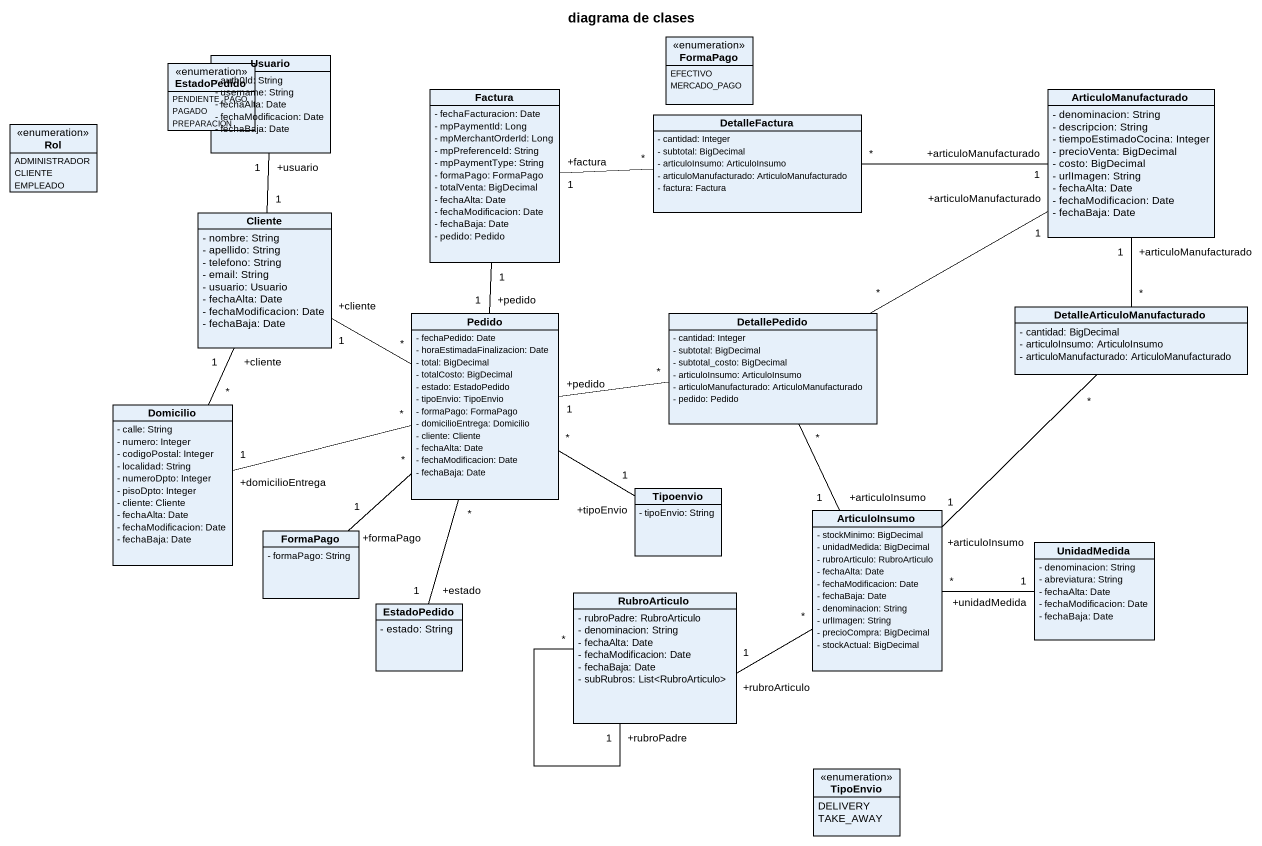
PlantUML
@startuml
title diagrama de clases
hide circle
hide empty members
skinparam classAttributeIconSize 0
enum FormaPago {
  EFECTIVO
  MERCADO_PAGO
}
enum EstadoPedido {
  PENDIENTE_PAGO
  PAGADO
  PREPARACION
}
class Usuario {
  - auth0Id: String
  - username: String
  - fechaAlta: Date
  - fechaModificacion: Date
  - fechaBaja: Date
}
class Factura {
  - fechaFacturacion: Date
  - mpPaymentId: Long
  - mpMerchantOrderId: Long
  - mpPreferenceId: String
  - mpPaymentType: String
  - formaPago: FormaPago
  - totalVenta: BigDecimal
  - fechaAlta: Date
  - fechaModificacion: Date
  - fechaBaja: Date
  - pedido: Pedido
}
class ArticuloManufacturado {
  - denominacion: String
  - descripcion: String
  - tiempoEstimadoCocina: Integer
  - precioVenta: BigDecimal
  - costo: BigDecimal
  - urlImagen: String
  - fechaAlta: Date
  - fechaModificacion: Date
  - fechaBaja: Date
}
enum Rol {
  ADMINISTRADOR
  CLIENTE
  EMPLEADO
}
class DetalleFactura {
  - cantidad: Integer
  - subtotal: BigDecimal
  - articuloInsumo: ArticuloInsumo
  - articuloManufacturado: ArticuloManufacturado
  - factura: Factura
}
class Cliente {
  - nombre: String
  - apellido: String
  - telefono: String
  - email: String
  - usuario: Usuario
  - fechaAlta: Date
  - fechaModificacion: Date
  - fechaBaja: Date
}
class Pedido {
  - fechaPedido: Date
  - horaEstimadaFinalizacion: Date
  - total: BigDecimal
  - totalCosto: BigDecimal
  - estado: EstadoPedido
  - tipoEnvio: TipoEnvio
  - formaPago: FormaPago
  - domicilioEntrega: Domicilio
  - cliente: Cliente
  - fechaAlta: Date
  - fechaModificacion: Date
  - fechaBaja: Date
}
class DetallePedido {
  - cantidad: Integer
  - subtotal: BigDecimal
  - subtotal_costo: BigDecimal
  - articuloInsumo: ArticuloInsumo
  - articuloManufacturado: ArticuloManufacturado
  - pedido: Pedido
}
class DetalleArticuloManufacturado {
  - cantidad: BigDecimal
  - articuloInsumo: ArticuloInsumo
  - articuloManufacturado: ArticuloManufacturado
}
class Domicilio {
  - calle: String
  - numero: Integer
  - codigoPostal: Integer
  - localidad: String
  - numeroDpto: Integer
  - pisoDpto: Integer
  - cliente: Cliente
  - fechaAlta: Date
  - fechaModificacion: Date
  - fechaBaja: Date
}
class Tipoenvio {
  - tipoEnvio: String
}
class "FormaPago" as FormaPago_2 {
  - formaPago: String
}
class ArticuloInsumo {
  - stockMinimo: BigDecimal
  - unidadMedida: BigDecimal
  - rubroArticulo: RubroArticulo
  - fechaAlta: Date
  - fechaModificacion: Date
  - fechaBaja: Date
  - denominacion: String
  - urlImagen: String
  - precioCompra: BigDecimal
  - stockActual: BigDecimal
}
class UnidadMedida {
  - denominacion: String
  - abreviatura: String
  - fechaAlta: Date
  - fechaModificacion: Date
  - fechaBaja: Date
}
class "EstadoPedido" as EstadoPedido_2 {
  - estado: String
}
class RubroArticulo {
  - rubroPadre: RubroArticulo
  - denominacion: String
  - fechaAlta: Date
  - fechaModificacion: Date
  - fechaBaja: Date
  - subRubros: List<RubroArticulo>
}
enum TipoEnvio {
  DELIVERY
  TAKE_AWAY
}
Factura "+factura\n1" -right- "*" DetalleFactura
Factura "1" -- "+pedido\n1" Pedido
ArticuloManufacturado "+articuloManufacturado\n1" -- "*" DetalleArticuloManufacturado
DetalleFactura "*" -right- "+articuloManufacturado\n1" ArticuloManufacturado
Cliente "1" -up- "+usuario\n1" Usuario
Pedido "*" -left- "+cliente\n1" Cliente
Pedido "*" -right- "+tipoEnvio\n1" Tipoenvio
DetallePedido "*" -right- "+articuloManufacturado\n1" ArticuloManufacturado
DetallePedido "*" -left- "+pedido\n1" Pedido
DetallePedido "*" -- "+articuloInsumo\n1" ArticuloInsumo
DetalleArticuloManufacturado "*" -- "+articuloInsumo\n1" ArticuloInsumo
Domicilio "*" -up- "+cliente\n1" Cliente
Domicilio "+domicilioEntrega\n1" -right- "*" Pedido
FormaPago_2 "+formaPago\n1" -up- "*" Pedido
ArticuloInsumo "*" -right- "+unidadMedida\n1" UnidadMedida
ArticuloInsumo "*" -left- "+rubroArticulo\n1" RubroArticulo
EstadoPedido_2 "+estado\n1" -up- "*" Pedido
RubroArticulo "*" -- "+rubroPadre\n1" RubroArticulo
@enduml
